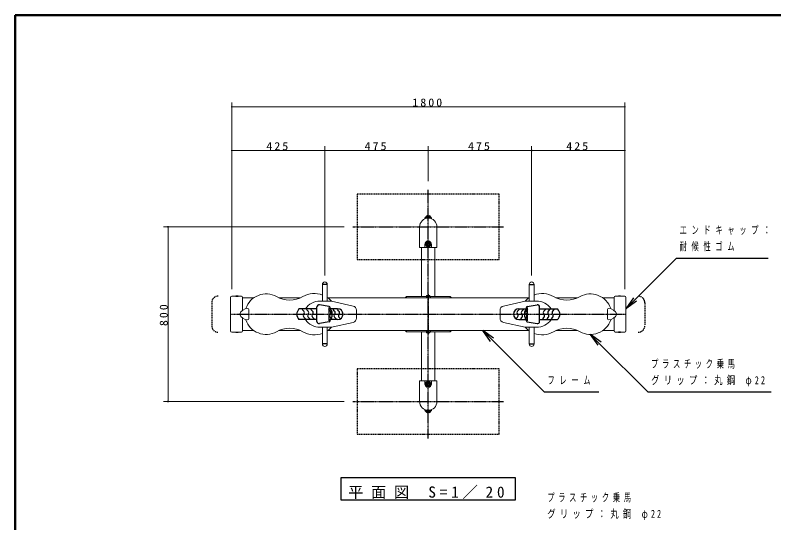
# Model space of a CAD drawing. Units: millimetres at full size, with parts at other scales. Extents: x -7816 to 0, y -1239 to 5340.
# Drawn here: x -7700 to -4225, y 3014 to 5340 of the extents above; entities that cross this region are included whole.
import ezdxf

# ---------------------------------------------------------------- set-up
doc = ezdxf.new("R2010")
doc.units = ezdxf.units.MM
doc.linetypes.add('USER2', pattern=[6, 3, -1, 1, -1])
doc.linetypes.add('USER4', pattern=[8, 5, -3])
for name, color, linetype, lineweight in [('A3図枠', 7, 'Continuous', 25), ('線', 2, 'Continuous', 25), ('補助', 2, 'Continuous', 13)]:
    doc.layers.add(name, color=color, linetype=linetype, lineweight=lineweight)
doc.styles.add('ＭＳ ゴシック', font='')
doc.styles.get('ＭＳ ゴシック').set_extended_font_data('MS Gothic')

# ---------------------------------------------------------------- blocks, each defined once
blk = doc.blocks.new('dimension_origin')
at = {"color": 0, "linetype": 'Continuous', "lineweight": -2}
blk.add_circle((0, 0), 1.25, dxfattribs=at)

msp = doc.modelspace()

# ---------------------------------------------------------------- linework, layer by layer
at = {"layer": 'A3図枠', "lineweight": 50}
for p, q in [((-7700, 5340), (-7700, 0)), ((0, 5340), (-7700, 5340))]:
    msp.add_line(p, q, dxfattribs=at)
at = {"layer": '線', "color": 20, "linetype": 'USER2'}
for p, q in [((-5808, 3400), (-5808, 4540)), ((-6153, 4370), (-5463, 4370)), ((-5808, 4061), (-5808, 3879)), ((-6715, 3970), (-4901, 3970)), ((-6153, 3570), (-5463, 3570))]:
    msp.add_line(p, q, dxfattribs=at)
at = {"layer": '線'}
for p, q in [((-5820, 4414.546), (-5796, 4414.546)), ((-5820, 4412.046), (-5820, 4414.546)), ((-5818.5, 4415.546), (-5818.5, 4414.546)), ((-5818.5, 4415.546), (-5797.5, 4415.546)), ((-5818.5, 4414.546), (-5797.5, 4414.546)), ((-5813, 4420.346), (-5803, 4420.346)), ((-5797.5, 4415.546), (-5797.5, 4414.546)), ((-5796, 4414.546), (-5796, 4412.046)), ((-5820, 4412.046), (-5796, 4412.046)), ((-6270.582, 4106.5), (-6292.582, 4106.5)), ((-5345.418, 4106.5), (-5323.418, 4106.5)), ((-6688.75, 4052.5), (-6688.75, 4051.3)), ((-6688.75, 4052.5), (-6679.25, 4052.5)), ((-6679.25, 4052.5), (-6679.25, 4051.3)), ((-5908, 4051), (-5914, 4045)), ((-5816, 4054), (-5800, 4054)), ((-5708, 4051), (-5702, 4045)), ((-4936.75, 4052.5), (-4936.75, 4051.3)), ((-4927.25, 4052.5), (-4936.75, 4052.5)), ((-4927.25, 4052.5), (-4927.25, 4051.3)), ((-6317.911, 3936.788), (-6317.911, 4003.212)), ((-6261.572, 4005.691), (-6306.281, 4013.078)), ((-6262.451, 3940), (-6262.451, 4000)), ((-6257.387, 3995), (-6257.387, 4000.758)), ((-5358.613, 3995), (-5358.613, 4000.758)), ((-5354.428, 4005.691), (-5309.719, 4013.078)), ((-5353.549, 3940), (-5353.549, 4000)), ((-5298.089, 3936.788), (-5298.089, 4003.212)), ((-6317.911, 3995), (-6400.449, 3995)), ((-6378.031, 3984.02), (-6385.102, 3991.091)), ((-6358.031, 3984.02), (-6365.102, 3991.091)), ((-6338.031, 3984.02), (-6345.102, 3991.091)), ((-6257.103, 3984.02), (-6264.174, 3991.091)), ((-6223.238, 3995), (-6257.387, 3995)), ((-6237.103, 3984.02), (-6244.174, 3991.091)), ((-6217.103, 3984.02), (-6224.174, 3991.091)), ((-5398.897, 3984.02), (-5391.826, 3991.091)), ((-5392.762, 3995), (-5358.613, 3995)), ((-5378.897, 3984.02), (-5371.826, 3991.091)), ((-5358.897, 3984.02), (-5351.826, 3991.091)), ((-5298.089, 3995), (-5215.551, 3995)), ((-5277.969, 3984.02), (-5270.898, 3991.091)), ((-5257.969, 3984.02), (-5250.898, 3991.091)), ((-5237.969, 3984.02), (-5230.898, 3991.091)), ((-6317.911, 3945), (-6400.449, 3945)), ((-6377.791, 3955.98), (-6370.72, 3948.909)), ((-6357.791, 3955.98), (-6350.72, 3948.909)), ((-6337.791, 3955.98), (-6330.72, 3948.909)), ((-6261.572, 3934.309), (-6306.281, 3926.922)), ((-6257.387, 3939.242), (-6257.387, 3945)), ((-6223.238, 3945), (-6257.387, 3945)), ((-6256.864, 3955.98), (-6249.793, 3948.909)), ((-6236.864, 3955.98), (-6229.793, 3948.909)), ((-6216.864, 3955.98), (-6209.793, 3948.909)), ((-5399.136, 3955.98), (-5406.207, 3948.909)), ((-5392.762, 3945), (-5358.613, 3945)), ((-5379.136, 3955.98), (-5386.207, 3948.909)), ((-5359.136, 3955.98), (-5366.207, 3948.909)), ((-5358.613, 3939.242), (-5358.613, 3945)), ((-5354.428, 3934.309), (-5309.719, 3926.922)), ((-5298.089, 3945), (-5215.551, 3945)), ((-5278.209, 3955.98), (-5285.28, 3948.909)), ((-5258.209, 3955.98), (-5265.28, 3948.909)), ((-5238.209, 3955.98), (-5245.28, 3948.909)), ((-5908, 3889), (-5914, 3895)), ((-5708, 3889), (-5702, 3895)), ((-6688.75, 3887.5), (-6688.75, 3888.7)), ((-6688.75, 3887.5), (-6679.25, 3887.5)), ((-6679.25, 3887.5), (-6679.25, 3888.7)), ((-5816, 3886), (-5800, 3886)), ((-4936.75, 3887.5), (-4936.75, 3888.7)), ((-4927.25, 3887.5), (-4936.75, 3887.5)), ((-4927.25, 3887.5), (-4927.25, 3888.7)), ((-6270.582, 3833.5), (-6292.582, 3833.5)), ((-5345.418, 3833.5), (-5323.418, 3833.5)), ((-5820, 3525.454), (-5820, 3527.954)), ((-5796, 3527.954), (-5820, 3527.954)), ((-5796, 3525.454), (-5820, 3525.454)), ((-5818.5, 3524.454), (-5818.5, 3525.454)), ((-5797.5, 3525.454), (-5818.5, 3525.454)), ((-5797.5, 3524.454), (-5818.5, 3524.454)), ((-5803, 3519.654), (-5813, 3519.654)), ((-5797.5, 3524.454), (-5797.5, 3525.454)), ((-5796, 3527.954), (-5796, 3525.454))]:
    msp.add_line(p, q, dxfattribs=at)
at = {"layer": '線', "color": 7, "lineweight": 13}
for p, q in [((-5823, 4408.079), (-5823, 4411.046)), ((-5794, 4412.046), (-5822, 4412.046)), ((-5793, 4408.079), (-5793, 4411.046)), ((-5848, 4276.5), (-5848, 4370)), ((-5768, 4276.5), (-5768, 4370)), ((-5846.5, 4275), (-5769.5, 4275)), ((-5838.25, 4275), (-5838.25, 4051)), ((-5823, 4275), (-5823, 4290)), ((-5793, 4275), (-5793, 4290)), ((-5777.75, 4275), (-5777.75, 4051)), ((-6292.582, 4030), (-6292.582, 4106.5)), ((-6270.582, 4030), (-6270.582, 4106.5)), ((-5345.418, 4030), (-5345.418, 4106.5)), ((-5323.418, 4030), (-5323.418, 4106.5)), ((-6713, 4047), (-6713, 3893)), ((-6708, 4052), (-6664, 4052)), ((-6659, 4047), (-6659, 3987.639)), ((-6659, 4045), (-6607.05, 4045)), ((-6492.19, 4045), (-6392.774, 4045)), ((-6268.642, 4045), (-5347.358, 4045)), ((-5908, 4051), (-5908, 4045)), ((-5708, 4051), (-5908, 4051)), ((-5908, 4045), (-5708, 4045)), ((-5816, 4054), (-5815, 4055)), ((-5816, 4051), (-5816, 4054)), ((-5815, 4055), (-5801, 4055)), ((-5800, 4054), (-5801, 4055)), ((-5800, 4051), (-5800, 4054)), ((-5708, 4045), (-5708, 4051)), ((-5223.226, 4045), (-5123.81, 4045)), ((-5008.95, 4045), (-4957, 4045)), ((-4957, 4047), (-4957, 3987.639)), ((-4908, 4052), (-4952, 4052)), ((-4903, 4047), (-4903, 3893)), ((-6251.873, 4030), (-6304.165, 4030)), ((-6152.403, 4007.37), (-6251.873, 4030)), ((-5463.597, 4007.37), (-5364.127, 4030)), ((-5364.127, 4030), (-5311.835, 4030)), ((-6629.6, 3949.139), (-6629.6, 3990.861)), ((-6136.84, 3987.869), (-6136.84, 3970)), ((-6136.84, 3970), (-6136.84, 3952.131)), ((-5479.16, 3987.869), (-5479.16, 3970)), ((-5479.16, 3970), (-5479.16, 3952.131)), ((-4986.4, 3949.139), (-4986.4, 3990.861)), ((-6659, 3952.361), (-6659, 3893)), ((-6152.403, 3932.63), (-6251.873, 3910)), ((-5463.597, 3932.63), (-5364.127, 3910)), ((-4957, 3952.361), (-4957, 3893)), ((-6659, 3895), (-6607.05, 3895)), ((-6492.19, 3895), (-6392.774, 3895)), ((-6251.873, 3910), (-6304.165, 3910)), ((-6292.582, 3910), (-6292.582, 3833.5)), ((-6270.582, 3910), (-6270.582, 3833.5)), ((-6268.642, 3895), (-5347.358, 3895)), ((-5908, 3895), (-5908, 3889)), ((-5708, 3895), (-5908, 3895)), ((-5708, 3889), (-5708, 3895)), ((-5364.127, 3910), (-5311.835, 3910)), ((-5345.418, 3910), (-5345.418, 3833.5)), ((-5323.418, 3910), (-5323.418, 3833.5)), ((-5223.226, 3895), (-5123.81, 3895)), ((-5008.95, 3895), (-4957, 3895)), ((-6708, 3888), (-6664, 3888)), ((-5908, 3889), (-5708, 3889)), ((-5838.25, 3889), (-5838.25, 3665)), ((-5816, 3886), (-5816, 3889)), ((-5815, 3885), (-5816, 3886)), ((-5815, 3885), (-5801, 3885)), ((-5801, 3885), (-5800, 3886)), ((-5800, 3886), (-5800, 3889)), ((-5777.75, 3889), (-5777.75, 3665)), ((-4908, 3888), (-4952, 3888)), ((-5848, 3663.5), (-5848, 3570)), ((-5769.5, 3665), (-5846.5, 3665)), ((-5823, 3665), (-5823, 3650)), ((-5793, 3665), (-5793, 3650)), ((-5768, 3663.5), (-5768, 3570)), ((-5823, 3531.921), (-5823, 3528.954)), ((-5822, 3527.954), (-5794, 3527.954)), ((-5793, 3531.921), (-5793, 3528.954))]:
    msp.add_line(p, q, dxfattribs=at)
at = {"layer": '線', "color": 4, "linetype": 'USER4'}
for p, q in [((-5816.2, 4051), (-5816.2, 4045)), ((-5799.8, 4051), (-5799.8, 4045)), ((-5816.2, 3895), (-5816.2, 3889)), ((-5799.8, 3895), (-5799.8, 3889))]:
    msp.add_line(p, q, dxfattribs=at)
at = {"layer": '線', "linetype": 'USER4'}
for p, q in [((-6800, 4022.5), (-6800, 3917.5)), ((-4816, 4022.5), (-4816, 3917.5))]:
    msp.add_line(p, q, dxfattribs=at)
at = {"layer": '線', "color": 4, "linetype": 'USER4'}
for points in [[(-6133, 4220), (-5483, 4220), (-5483, 4520), (-6133, 4520)], [(-6133, 3420), (-5483, 3420), (-5483, 3720), (-6133, 3720)]]:
    msp.add_lwpolyline(points, close=True, dxfattribs=at)
at = {"layer": '線'}
for points in [[(-5810.309, 4294), (-5812.619, 4290), (-5810.309, 4286), (-5805.691, 4286), (-5803.381, 4290), (-5805.691, 4294)], [(-5805.691, 3646), (-5803.381, 3650), (-5805.691, 3654), (-5810.309, 3654), (-5812.619, 3650), (-5810.309, 3646)]]:
    msp.add_lwpolyline(points, close=True, dxfattribs=at)
for centre, radius in [((-5808, 4290), 12), ((-5808, 4290), 10.5), ((-5808, 4290), 5), ((-5808, 3650), 12), ((-5808, 3650), 10.5), ((-5808, 3650), 5)]:
    msp.add_circle(centre, radius, dxfattribs=at)
for centre, radius, start, end in [((-5808, 4409.065), 12.339, 113.90552, 148.31866), ((-5808, 4409.065), 12.339, 31.68134, 66.09448), ((-6684, 3996.194), 56.506, 85.17794, 94.82206), ((-4932, 3996.194), 56.506, 85.17794, 94.82206), ((-6307.911, 4003.212), 10, 80.61809, 180), ((-6283.532, 3970), 36.174, 305.64521, 54.35479), ((-6262.387, 4000.758), 5, 0, 80.61809), ((-5332.468, 3970), 36.174, 125.64521, 234.35479), ((-5353.613, 4000.758), 5, 99.38191, 180), ((-5308.089, 4003.212), 10, 0, 99.38191), ((-6333.413, 3948.304), 81.696, 145.13955, 164.5993), ((-6333.413, 3991.696), 81.696, 195.4007, 214.86045), ((-6370.72, 3963.051), 10, 135.97846, 225), ((-6385.102, 3976.949), 10, 315.97846, 45), ((-6350.72, 3963.051), 10, 135.97846, 225), ((-6365.102, 3976.949), 10, 315.97846, 45), ((-6330.72, 3963.051), 10, 135.97846, 225), ((-6345.102, 3976.949), 10, 315.97846, 45), ((-6249.793, 3963.051), 10, 135.97846, 225), ((-6264.174, 3976.949), 10, 315.97846, 45), ((-6229.793, 3963.051), 10, 135.97846, 225), ((-6244.174, 3976.949), 10, 315.97846, 45), ((-6223.238, 3970), 25, 270, 90), ((-6209.793, 3963.051), 10, 135.97846, 225), ((-6224.174, 3976.949), 10, 315.97846, 45), ((-5392.762, 3970), 25, 90, 270), ((-5391.826, 3976.949), 10, 135, 224.02154), ((-5406.207, 3963.051), 10, 315, 44.02154), ((-5371.826, 3976.949), 10, 135, 224.02154), ((-5386.207, 3963.051), 10, 315, 44.02154), ((-5351.826, 3976.949), 10, 135, 224.02154), ((-5366.207, 3963.051), 10, 315, 44.02154), ((-5270.898, 3976.949), 10, 135, 224.02154), ((-5285.28, 3963.051), 10, 315, 44.02154), ((-5250.898, 3976.949), 10, 135, 224.02154), ((-5265.28, 3963.051), 10, 315, 44.02154), ((-5230.898, 3976.949), 10, 135, 224.02154), ((-5245.28, 3963.051), 10, 315, 44.02154), ((-5282.587, 3948.304), 81.696, 15.4007, 34.86045), ((-5282.587, 3991.696), 81.696, 325.13955, 344.5993), ((-6307.911, 3936.788), 10, 180, 279.38191), ((-6262.387, 3939.242), 5, 279.38191, 0), ((-5353.613, 3939.242), 5, 180, 260.61809), ((-5308.089, 3936.788), 10, 260.61809, 0), ((-6684, 3943.806), 56.506, 265.17794, 274.82206), ((-4932, 3943.806), 56.506, 265.17794, 274.82206), ((-5808, 3530.935), 12.339, 211.68134, 246.09448), ((-5808, 3530.935), 12.339, 293.90552, 328.31866)]:
    msp.add_arc(centre, radius, start, end, dxfattribs=at)
at = {"layer": '線', "color": 7, "lineweight": 13}
for centre, radius, start, end in [((-5808, 4370), 40, 0, 180), ((-5824.5, 4408.079), 1.5, 293.73074, 0), ((-5822, 4411.046), 1, 90, 180), ((-5794, 4411.046), 1, 0, 90), ((-5791.5, 4408.079), 1.5, 180, 246.26926), ((-5846.5, 4276.5), 1.5, 180, 270), ((-5808, 4290), 15, 0, 180), ((-5769.5, 4276.5), 1.5, 270, 0), ((-6281.582, 4106.5), 11, 0, 180), ((-5334.418, 4106.5), 11, 0, 180), ((-6708, 4047), 5, 90, 180), ((-6664, 4047), 5, 0, 90), ((-6550.631, 3964.807), 98.051, 61.05321, 161.54096), ((-6442.482, 4155.897), 121.528, 240.03919, 299.96081), ((-6329.568, 3960.015), 104.568, 69.2862, 119.96081), ((-6329.568, 3960.015), 104.568, 42.01152, 55.66094), ((-5286.432, 3960.015), 104.568, 124.33906, 137.98848), ((-5286.432, 3960.015), 104.568, 60.03919, 110.7138), ((-5173.518, 4155.897), 121.528, 240.03919, 299.96081), ((-5065.369, 3964.807), 98.051, 18.45904, 118.94679), ((-4952, 4047), 5, 90, 180), ((-4908, 4047), 5, 0, 90), ((-6303.94, 3948.304), 81.696, 89.84247, 145.13955), ((-6156.84, 3987.869), 20, 0, 77.18319), ((-5459.16, 3987.869), 20, 102.81681, 180), ((-5312.06, 3948.304), 81.696, 34.86045, 90.15753), ((-6635.211, 3957.362), 38.505, 88.95601, 160.83906), ((-6635.211, 3982.638), 38.505, 199.16094, 271.04399), ((-6634.6, 3990.861), 5, 0, 88.95601), ((-4981.4, 3990.861), 5, 91.04399, 180), ((-4980.789, 3957.362), 38.505, 19.16094, 91.04399), ((-4980.789, 3982.638), 38.505, 268.95601, 340.83906), ((-6550.631, 3975.193), 98.051, 198.45904, 298.94679), ((-6634.6, 3949.139), 5, 271.04399, 0), ((-6303.94, 3991.696), 81.696, 214.86045, 270.15753), ((-6156.84, 3952.131), 20, 282.81681, 0), ((-5459.16, 3952.131), 20, 180, 257.18319), ((-5312.06, 3991.696), 81.696, 269.84247, 325.13955), ((-5065.369, 3975.193), 98.051, 241.05321, 341.54096), ((-4981.4, 3949.139), 5, 180, 268.95601), ((-6708, 3893), 5, 180, 270), ((-6664, 3893), 5, 270, 0), ((-6442.482, 3784.103), 121.528, 60.03919, 119.96081), ((-6329.568, 3979.985), 104.568, 304.33906, 317.98848), ((-5286.432, 3979.985), 104.568, 222.01152, 235.66094), ((-5173.518, 3784.103), 121.528, 60.03919, 119.96081), ((-4952, 3893), 5, 180, 270), ((-4908, 3893), 5, 270, 0), ((-6329.568, 3979.985), 104.568, 240.03919, 290.7138), ((-5286.432, 3979.985), 104.568, 249.2862, 299.96081), ((-6281.582, 3833.5), 11, 180, 0), ((-5334.418, 3833.5), 11, 180, 0), ((-5846.5, 3663.5), 1.5, 90, 180), ((-5808, 3650), 15, 180, 0), ((-5769.5, 3663.5), 1.5, 0, 90), ((-5808, 3570), 40, 180, 0), ((-5824.5, 3531.921), 1.5, 0, 66.26926), ((-5822, 3528.954), 1, 180, 270), ((-5794, 3528.954), 1, 270, 0), ((-5791.5, 3531.921), 1.5, 113.73074, 180)]:
    msp.add_arc(centre, radius, start, end, dxfattribs=at)
at = {"layer": '線', "linetype": 'USER4'}
for centre, start, end in [((-6770, 4022.5), 90, 180), ((-4846, 4022.5), 0, 90), ((-6770, 3917.5), 180, 270), ((-4846, 3917.5), 270, 0)]:
    msp.add_arc(centre, 30, start, end, dxfattribs=at)
at = {"layer": '補助'}
for p, q in [((-6708, 4085), (-6708, 4940)), ((-4908, 4085), (-4908, 4940)), ((-6708, 4920), (-4908, 4920)), ((-6708, 4085), (-6708, 4740)), ((-6281.582, 4146.5), (-6281.582, 4740)), ((-6281.582, 4146.5), (-6281.582, 4740)), ((-5808, 4580), (-5808, 4740)), ((-5808, 4580), (-5808, 4740)), ((-5334.418, 4146.5), (-5334.418, 4740)), ((-5334.418, 4146.5), (-5334.418, 4740)), ((-4908, 4085), (-4908, 4740)), ((-6708, 4720), (-6281.582, 4720)), ((-6281.582, 4720), (-5808, 4720)), ((-5808, 4720), (-5334.418, 4720)), ((-5334.418, 4720), (-4908, 4720)), ((-6193, 4370), (-7020, 4370)), ((-7000, 3570), (-7000, 4370)), ((-5914, 4045), (-5908, 4045)), ((-5913.5, 4045.5), (-5908, 4045.5)), ((-5913.5, 4045), (-5913.5, 4045.5)), ((-5913, 4046), (-5908, 4046)), ((-5913, 4045), (-5913, 4046)), ((-5912.5, 4046.5), (-5908, 4046.5)), ((-5912.5, 4045), (-5912.5, 4046.5)), ((-5912, 4047), (-5908, 4047)), ((-5912, 4045), (-5912, 4047)), ((-5911.5, 4047.5), (-5908, 4047.5)), ((-5911.5, 4045), (-5911.5, 4047.5)), ((-5911, 4048), (-5908, 4048)), ((-5911, 4045), (-5911, 4048)), ((-5910.5, 4048.5), (-5908, 4048.5)), ((-5910.5, 4045), (-5910.5, 4048.5)), ((-5910, 4049), (-5908, 4049)), ((-5910, 4045), (-5910, 4049)), ((-5909.5, 4049.5), (-5908, 4049.5)), ((-5909.5, 4045), (-5909.5, 4049.5)), ((-5909, 4050), (-5908, 4050)), ((-5909, 4045), (-5909, 4050)), ((-5908.5, 4050.5), (-5908, 4050.5)), ((-5908.5, 4045), (-5908.5, 4050.5)), ((-5908, 4045), (-5908, 4051)), ((-5708, 4045), (-5708, 4051)), ((-5708, 4050.5), (-5707.5, 4050.5)), ((-5708, 4050), (-5707, 4050)), ((-5708, 4049.5), (-5706.5, 4049.5)), ((-5708, 4049), (-5706, 4049)), ((-5708, 4048.5), (-5705.5, 4048.5)), ((-5708, 4048), (-5705, 4048)), ((-5708, 4047.5), (-5704.5, 4047.5)), ((-5708, 4047), (-5704, 4047)), ((-5708, 4046.5), (-5703.5, 4046.5)), ((-5708, 4046), (-5703, 4046)), ((-5708, 4045.5), (-5702.5, 4045.5)), ((-5708, 4045), (-5702, 4045)), ((-5707.5, 4045), (-5707.5, 4050.5)), ((-5707, 4045), (-5707, 4050)), ((-5706.5, 4045), (-5706.5, 4049.5)), ((-5706, 4045), (-5706, 4049)), ((-5705.5, 4045), (-5705.5, 4048.5)), ((-5705, 4045), (-5705, 4048)), ((-5704.5, 4045), (-5704.5, 4047.5)), ((-5704, 4045), (-5704, 4047)), ((-5703.5, 4045), (-5703.5, 4046.5)), ((-5703, 4045), (-5703, 4046)), ((-5702.5, 4045), (-5702.5, 4045.5)), ((-5914, 3895), (-5908, 3895)), ((-5913.5, 3894.5), (-5913.5, 3895)), ((-5913.5, 3894.5), (-5908, 3894.5)), ((-5913, 3894), (-5913, 3895)), ((-5913, 3894), (-5908, 3894)), ((-5912.5, 3893.5), (-5912.5, 3895)), ((-5912.5, 3893.5), (-5908, 3893.5)), ((-5912, 3893), (-5912, 3895)), ((-5912, 3893), (-5908, 3893)), ((-5911.5, 3892.5), (-5911.5, 3895)), ((-5911.5, 3892.5), (-5908, 3892.5)), ((-5911, 3892), (-5911, 3895)), ((-5911, 3892), (-5908, 3892)), ((-5910.5, 3891.5), (-5910.5, 3895)), ((-5910, 3891), (-5910, 3895)), ((-5909.5, 3890.5), (-5909.5, 3895)), ((-5909, 3890), (-5909, 3895)), ((-5908.5, 3889.5), (-5908.5, 3895)), ((-5908, 3889), (-5908, 3895)), ((-5708, 3895), (-5702, 3895)), ((-5708, 3889), (-5708, 3895)), ((-5708, 3894.5), (-5702.5, 3894.5)), ((-5708, 3894), (-5703, 3894)), ((-5708, 3893.5), (-5703.5, 3893.5)), ((-5708, 3893), (-5704, 3893)), ((-5708, 3892.5), (-5704.5, 3892.5)), ((-5708, 3892), (-5705, 3892)), ((-5707.5, 3889.5), (-5707.5, 3895)), ((-5707, 3890), (-5707, 3895)), ((-5706.5, 3890.5), (-5706.5, 3895)), ((-5706, 3891), (-5706, 3895)), ((-5705.5, 3891.5), (-5705.5, 3895)), ((-5705, 3892), (-5705, 3895)), ((-5704.5, 3892.5), (-5704.5, 3895)), ((-5704, 3893), (-5704, 3895)), ((-5703.5, 3893.5), (-5703.5, 3895)), ((-5703, 3894), (-5703, 3895)), ((-5702.5, 3894.5), (-5702.5, 3895)), ((-5910.5, 3891.5), (-5908, 3891.5)), ((-5910, 3891), (-5908, 3891)), ((-5909.5, 3890.5), (-5908, 3890.5)), ((-5909, 3890), (-5908, 3890)), ((-5908.5, 3889.5), (-5908, 3889.5)), ((-5708, 3891.5), (-5705.5, 3891.5)), ((-5708, 3891), (-5706, 3891)), ((-5708, 3890.5), (-5706.5, 3890.5)), ((-5708, 3890), (-5707, 3890)), ((-5708, 3889.5), (-5707.5, 3889.5)), ((-6193, 3570), (-7020, 3570))]:
    msp.add_line(p, q, dxfattribs=at)
at = {"layer": '補助', "lineweight": 25}
for p, q in [((-4860.574, 4037.426), (-4671.5, 4226.5)), ((-4671.5, 4226.5), (-4651.5, 4226.5)), ((-4651.5, 4226.5), (-4251.146, 4226.5)), ((-4867.645, 4044.497), (-4903, 3995)), ((-4903, 3995), (-4860.574, 4037.426)), ((-4853.503, 4030.355), (-4903, 3995)), ((-5522.645, 3845.503), (-5558, 3895)), ((-5508.503, 3859.645), (-5558, 3895)), ((-5558, 3895), (-5515.574, 3852.574)), ((-5030.014, 3827.644), (-5065.369, 3877.141)), ((-5015.872, 3841.786), (-5065.369, 3877.141)), ((-5065.369, 3877.141), (-5022.943, 3834.715)), ((-5515.574, 3852.574), (-5276.5, 3613.5)), ((-5022.943, 3834.715), (-4801.728, 3613.5)), ((-5276.5, 3613.5), (-5256.5, 3613.5)), ((-5256.5, 3613.5), (-5026.219, 3613.5)), ((-4801.728, 3613.5), (-4781.728, 3613.5)), ((-4781.728, 3613.5), (-4238.054, 3613.5))]:
    msp.add_line(p, q, dxfattribs=at)
msp.add_lwpolyline([(-6208, 3220), (-6208, 3120), (-5408, 3120), (-5408, 3220)], close=True, dxfattribs=at)

# ---------------------------------------------------------------- block references
at = {"layer": '補助', "xscale": 1.33, "yscale": 1.33}
for p in [(-6708, 4920), (-6708, 4720), (-6281.582, 4720), (-5808, 4720), (-5334.418, 4720)]:
    msp.add_blockref('dimension_origin', p, dxfattribs=at)
for p, rotation in [((-4908, 4920), 180), ((-6281.582, 4720), 180), ((-5808, 4720), 180), ((-5334.418, 4720), 180), ((-4908, 4720), 180), ((-7000, 4370), 270), ((-7000, 3570), 90)]:
    msp.add_blockref('dimension_origin', p, dxfattribs=dict(at, rotation=rotation))

# ---------------------------------------------------------------- texts
at = {"layer": '補助', "style": 'ＭＳ ゴシック'}
for s, insert, char_height, attachment_point in [('\\T1.33;\\W1.1;1800', (-5808, 4921), 36.66, 8), ('\\T1.33;\\W1.1;425', (-6494.791, 4721), 36.66, 8), ('\\T1.33;\\W1.1;475', (-6044.791, 4721), 36.66, 8), ('\\T1.33;\\W1.1;475', (-5571.209, 4721), 36.66, 8), ('\\T1.33;\\W1.1;425', (-5121.209, 4721), 36.66, 8), ('\\T1.64;\\W0.65;エンドキャップ：', (-4657, 4374), 36.66, 1), ('\\T1.64;\\W0.65;耐候性ゴム', (-4657, 4299), 36.66, 1), ('\\T1.5;\\W0.65;プラスチック乗馬', (-4787.228, 3761), 36.66, 1), ('\\T1.64;\\W0.65;フレーム', (-5262, 3686), 36.66, 1), ('\\T1.5;\\W0.75;グリップ：丸鋼\\~φ22', (-4787.228, 3686), 36.66, 1), ('\\T1.5;平面図\\~S=1／20', (-5808, 3123.333), 51.32, 8), ('\\T1.5;\\W0.65;プラスチック乗馬', (-5262.964, 3148.647), 36.66, 1), ('\\T1.5;\\W0.75;グリップ：丸鋼\\~φ22', (-5262.964, 3073.647), 36.66, 1)]:
    msp.add_mtext(s, dxfattribs=dict(at, insert=insert, char_height=char_height, attachment_point=attachment_point))
at = {"layer": '補助', "insert": (-7001, 3970), "char_height": 36.66, "attachment_point": 8, "rotation": 90, "style": 'ＭＳ ゴシック'}
msp.add_mtext('\\T1.33;\\W1.1;800', dxfattribs=at)

doc.saveas('drawing.dxf')
